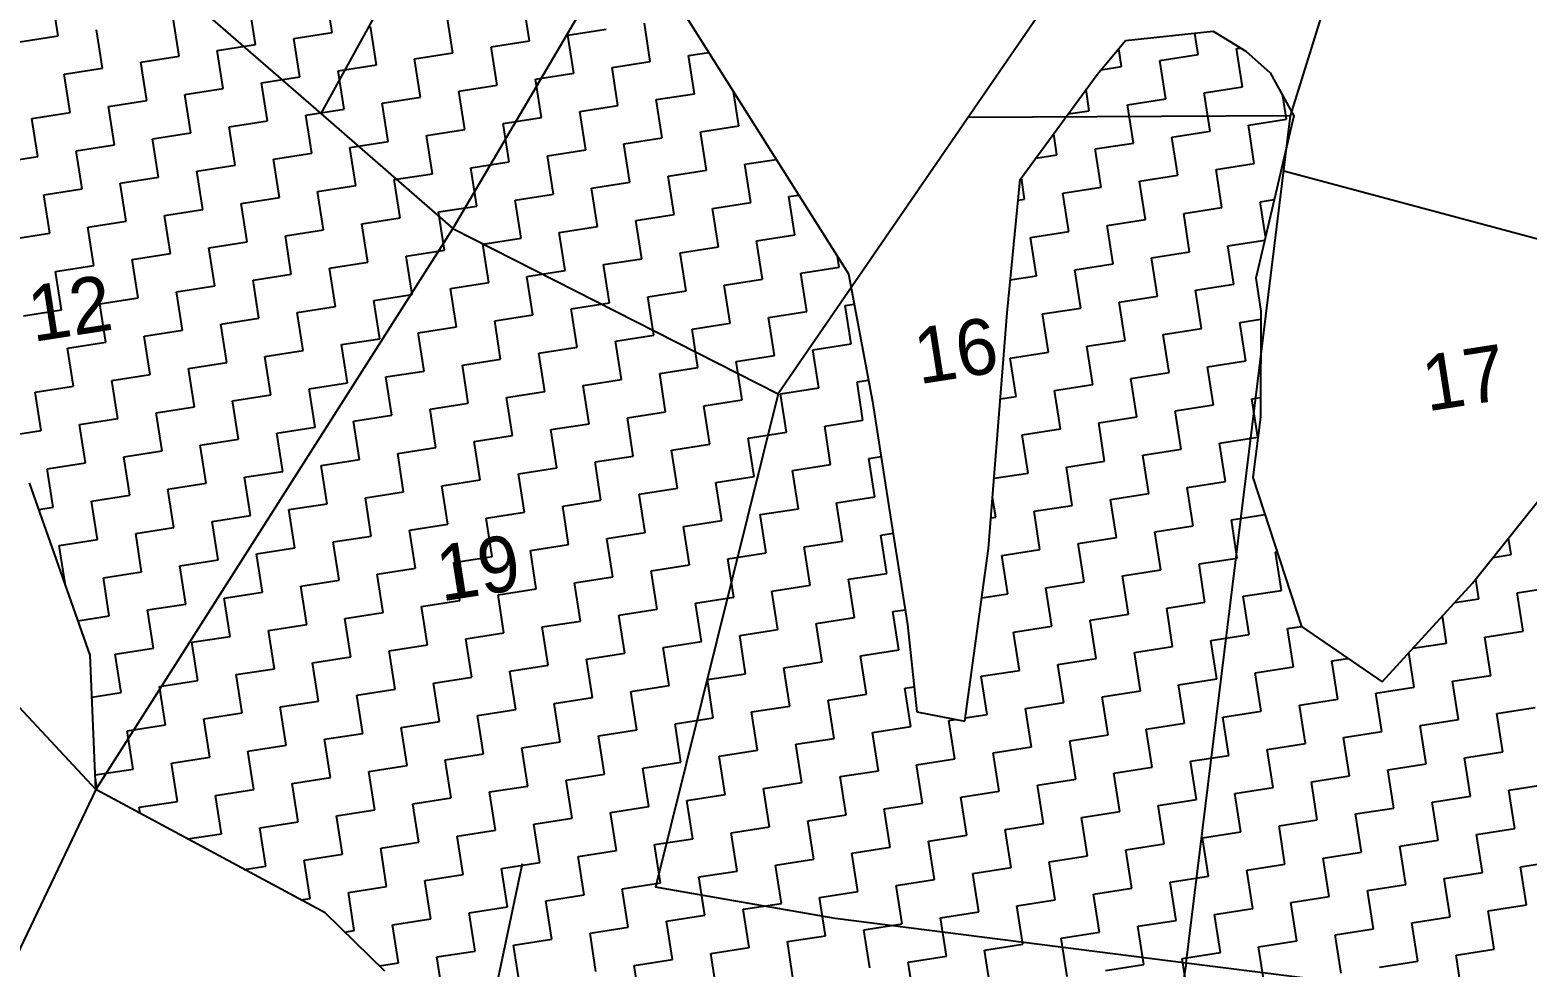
# Model space of a CAD drawing. Header units: metres. Extents: x 288492 to 290465, y 1999120 to 2001541.
# Drawn here: x 289050.3 to 289241.9, y 1999908.3 to 2000028.3 of the extents above; entities that cross this region are included whole.
import ezdxf
from ezdxf.enums import TextEntityAlignment as Align

# ---------------------------------------------------------------- set-up
doc = ezdxf.new("R2010")
doc.units = ezdxf.units.M
doc.header["$MEASUREMENT"] = 0
for name, color, linetype in [('POLY_HATCH', 12, 'Continuous'), ('POLY_PARCEL', 6, 'Continuous'), ('TEXT_PARCEL', 7, 'Continuous'), ('V_BOUND_LINE', 7, 'Continuous')]:
    doc.layers.add(name, color=color, linetype=linetype)
doc.styles.add('TEXT_MAP', font='KRDEV050.TTF')

# ---------------------------------------------------------------- blocks, each defined once
blk = doc.blocks.new('25')
at = {"layer": 'POLY_HATCH', "linetype": 'Continuous'}
for p, q in [((289046.34, 2000000.56), (289045.57, 2000005.62)), ((289082.5, 2000000.87), (289081.73, 2000005.93)), ((289072.39, 1999999.34), (289071.62, 2000004.4)), ((289108.55, 1999999.65), (289107.78, 2000004.71)), ((289062.28, 1999997.81), (289061.51, 2000002.86)), ((289088.33, 1999996.58), (289087.56, 2000001.64)), ((289098.44, 1999998.12), (289097.67, 2000003.17)), ((289124.49, 1999996.9), (289123.72, 2000001.95)), ((289041.28, 1999999.79), (289046.34, 2000000.56)), ((289052.16, 1999996.27), (289051.4, 2000001.33)), ((289077.45, 2000000.11), (289082.5, 2000000.87)), ((289078.21, 1999995.05), (289077.45, 2000000.11)), ((289103.49, 1999998.88), (289108.55, 1999999.65)), ((289113.61, 2000000.42), (289118.66, 2000001.19)), ((289114.37, 1999995.36), (289113.61, 2000000.42)), ((289196.81, 1999997.52), (289196.38, 2000000.36)), ((289057.22, 1999997.04), (289062.28, 1999997.81)), ((289067.33, 1999998.57), (289072.39, 1999999.34)), ((289068.1, 1999993.52), (289067.33, 1999998.57)), ((289093.38, 1999997.35), (289098.44, 1999998.12)), ((289104.26, 1999993.83), (289103.49, 1999998.88)), ((289129.54, 1999997.66), (289132.2, 1999998.06)), ((289130.31, 1999992.61), (289129.54, 1999997.66)), ((289186.7, 1999995.99), (289186.34, 1999998.36)), ((289201.87, 1999998.29), (289202.39, 1999998.36)), ((289202.63, 1999993.23), (289201.87, 1999998.29)), ((289047.11, 1999995.51), (289052.16, 1999996.27)), ((289057.99, 1999991.98), (289057.22, 1999997.04)), ((289083.27, 1999995.82), (289088.33, 1999996.58)), ((289084.04, 1999990.76), (289083.27, 1999995.82)), ((289094.15, 1999992.29), (289093.38, 1999997.35)), ((289119.43, 1999996.13), (289124.49, 1999996.9)), ((289120.2, 1999991.07), (289119.43, 1999996.13)), ((289183.99, 1999995.57), (289186.7, 1999995.99)), ((289191.75, 1999996.75), (289196.81, 1999997.52)), ((289192.52, 1999991.7), (289191.75, 1999996.75)), ((289047.87, 1999990.45), (289047.11, 1999995.51)), ((289073.16, 1999994.28), (289078.21, 1999995.05)), ((289073.92, 1999989.23), (289073.16, 1999994.28)), ((289099.2, 1999993.06), (289104.26, 1999993.83)), ((289109.32, 1999994.59), (289114.37, 1999995.36)), ((289110.08, 1999989.54), (289109.32, 1999994.59)), ((289052.93, 1999991.22), (289057.99, 1999991.98)), ((289063.04, 1999992.75), (289068.1, 1999993.52)), ((289063.81, 1999987.69), (289063.04, 1999992.75)), ((289089.09, 1999991.53), (289094.15, 1999992.29)), ((289099.97, 1999988), (289099.2, 1999993.06)), ((289125.25, 1999991.84), (289130.31, 1999992.61)), ((289126.02, 1999986.78), (289125.25, 1999991.84)), ((289136.13, 1999988.32), (289135.44, 1999992.88)), ((289182.41, 1999990.16), (289181.99, 1999992.95)), ((289187.46, 1999990.93), (289192.52, 1999991.7)), ((289197.58, 1999992.46), (289202.63, 1999993.23)), ((289198.34, 1999987.41), (289197.58, 1999992.46)), ((289208.46, 1999988.94), (289207.99, 1999992.02)), ((289042.82, 1999989.68), (289047.87, 1999990.45)), ((289043.58, 1999984.63), (289042.82, 1999989.68)), ((289053.7, 1999986.16), (289052.93, 1999991.22)), ((289078.98, 1999989.99), (289084.04, 1999990.76)), ((289079.75, 1999984.94), (289078.98, 1999989.99)), ((289089.86, 1999986.47), (289089.09, 1999991.53)), ((289115.14, 1999990.31), (289120.2, 1999991.07)), ((289115.91, 1999985.25), (289115.14, 1999990.31)), ((289179.62, 1999989.74), (289182.41, 1999990.16)), ((289188.23, 1999985.87), (289187.46, 1999990.93)), ((289068.87, 1999988.46), (289073.92, 1999989.23)), ((289069.63, 1999983.4), (289068.87, 1999988.46)), ((289094.92, 1999987.24), (289099.97, 1999988)), ((289105.03, 1999988.77), (289110.08, 1999989.54)), ((289105.8, 1999983.72), (289105.03, 1999988.77)), ((289131.08, 1999987.55), (289136.13, 1999988.32)), ((289203.4, 1999988.17), (289208.46, 1999988.94)), ((289204.17, 1999983.12), (289203.4, 1999988.17)), ((289048.64, 1999985.39), (289053.7, 1999986.16)), ((289058.75, 1999986.93), (289063.81, 1999987.69)), ((289059.52, 1999981.87), (289058.75, 1999986.93)), ((289084.8, 1999985.7), (289089.86, 1999986.47)), ((289095.68, 1999982.18), (289094.92, 1999987.24)), ((289120.96, 1999986.02), (289126.02, 1999986.78)), ((289121.73, 1999980.96), (289120.96, 1999986.02)), ((289131.84, 1999982.49), (289131.08, 1999987.55)), ((289178.12, 1999984.34), (289177.7, 1999987.13)), ((289183.18, 1999985.11), (289188.23, 1999985.87)), ((289193.29, 1999986.64), (289198.34, 1999987.41)), ((289194.05, 1999981.58), (289193.29, 1999986.64)), ((289038.53, 1999983.86), (289043.58, 1999984.63)), ((289049.41, 1999980.34), (289048.64, 1999985.39)), ((289074.69, 1999984.17), (289079.75, 1999984.94)), ((289075.46, 1999979.11), (289074.69, 1999984.17)), ((289085.57, 1999980.65), (289084.8, 1999985.7)), ((289110.85, 1999984.48), (289115.91, 1999985.25)), ((289111.62, 1999979.43), (289110.85, 1999984.48)), ((289136.9, 1999983.26), (289141.06, 1999983.89)), ((289175.32, 1999983.92), (289178.12, 1999984.34)), ((289183.94, 1999980.05), (289183.18, 1999985.11)), ((289054.46, 1999981.1), (289059.52, 1999981.87)), ((289064.58, 1999982.64), (289069.63, 1999983.4)), ((289065.34, 1999977.58), (289064.58, 1999982.64)), ((289090.63, 1999981.41), (289095.68, 1999982.18)), ((289100.74, 1999982.95), (289105.8, 1999983.72)), ((289101.51, 1999977.89), (289100.74, 1999982.95)), ((289126.79, 1999981.73), (289131.84, 1999982.49)), ((289137.67, 1999978.2), (289136.9, 1999983.26)), ((289199.11, 1999982.35), (289204.17, 1999983.12)), ((289199.88, 1999977.29), (289199.11, 1999982.35)), ((289044.35, 1999979.57), (289049.41, 1999980.34)), ((289055.23, 1999976.05), (289054.46, 1999981.1)), ((289080.51, 1999979.88), (289085.57, 1999980.65)), ((289081.28, 1999974.82), (289080.51, 1999979.88)), ((289091.39, 1999976.36), (289090.63, 1999981.41)), ((289116.67, 1999980.19), (289121.73, 1999980.96)), ((289117.44, 1999975.14), (289116.67, 1999980.19)), ((289127.55, 1999976.67), (289126.79, 1999981.73)), ((289173.83, 1999978.52), (289173.41, 1999981.31)), ((289178.89, 1999979.28), (289183.94, 1999980.05)), ((289189, 1999980.82), (289194.05, 1999981.58)), ((289189.77, 1999975.76), (289189, 1999980.82)), ((289045.12, 1999974.51), (289044.35, 1999979.57)), ((289070.4, 1999978.35), (289075.46, 1999979.11)), ((289071.17, 1999973.29), (289070.4, 1999978.35)), ((289096.45, 1999977.12), (289101.51, 1999977.89)), ((289106.56, 1999978.66), (289111.62, 1999979.43)), ((289107.33, 1999973.6), (289106.56, 1999978.66)), ((289132.61, 1999977.44), (289137.67, 1999978.2)), ((289142.72, 1999978.97), (289144.02, 1999979.17)), ((289143.49, 1999973.91), (289142.72, 1999978.97)), ((289172.97, 1999978.39), (289173.83, 1999978.52)), ((289179.65, 1999974.23), (289178.89, 1999979.28)), ((289204.93, 1999978.06), (289206.79, 1999978.34)), ((289205.63, 1999973.49), (289204.93, 1999978.06)), ((289050.17, 1999975.28), (289055.23, 1999976.05)), ((289060.29, 1999976.81), (289065.34, 1999977.58)), ((289061.05, 1999971.76), (289060.29, 1999976.81)), ((289086.34, 1999975.59), (289091.39, 1999976.36)), ((289097.22, 1999972.07), (289096.45, 1999977.12)), ((289122.5, 1999975.9), (289127.55, 1999976.67)), ((289123.26, 1999970.85), (289122.5, 1999975.9)), ((289133.38, 1999972.38), (289132.61, 1999977.44)), ((289194.82, 1999976.53), (289199.88, 1999977.29)), ((289195.59, 1999971.47), (289194.82, 1999976.53)), ((289040.06, 1999973.75), (289045.12, 1999974.51)), ((289050.94, 1999970.22), (289050.17, 1999975.28)), ((289076.22, 1999974.06), (289081.28, 1999974.82)), ((289076.99, 1999969), (289076.22, 1999974.06)), ((289087.1, 1999970.53), (289086.34, 1999975.59)), ((289112.39, 1999974.37), (289117.44, 1999975.14)), ((289113.15, 1999969.31), (289112.39, 1999974.37)), ((289138.43, 1999973.15), (289143.49, 1999973.91)), ((289174.6, 1999973.46), (289179.65, 1999974.23)), ((289184.71, 1999974.99), (289189.77, 1999975.76)), ((289185.48, 1999969.94), (289184.71, 1999974.99)), ((289066.11, 1999972.52), (289071.17, 1999973.29)), ((289066.88, 1999967.47), (289066.11, 1999972.52)), ((289092.16, 1999971.3), (289097.22, 1999972.07)), ((289102.27, 1999972.84), (289107.33, 1999973.6)), ((289103.04, 1999967.78), (289102.27, 1999972.84)), ((289128.32, 1999971.61), (289133.38, 1999972.38)), ((289139.2, 1999968.09), (289138.43, 1999973.15)), ((289175.36, 1999968.4), (289174.6, 1999973.46)), ((289200.64, 1999972.24), (289205.5, 1999972.97)), ((289201.41, 1999967.18), (289200.64, 1999972.24)), ((289045.88, 1999969.46), (289050.94, 1999970.22)), ((289056, 1999970.99), (289061.05, 1999971.76)), ((289056.76, 1999965.93), (289056, 1999970.99)), ((289082.05, 1999969.77), (289087.1, 1999970.53)), ((289092.93, 1999966.25), (289092.16, 1999971.3)), ((289118.21, 1999970.08), (289123.26, 1999970.85)), ((289118.98, 1999965.02), (289118.21, 1999970.08)), ((289129.09, 1999966.56), (289128.32, 1999971.61)), ((289149.31, 1999969.62), (289149.1, 1999971.04)), ((289180.42, 1999969.17), (289185.48, 1999969.94)), ((289190.53, 1999970.7), (289195.59, 1999971.47)), ((289191.3, 1999965.65), (289190.53, 1999970.7)), ((289046.65, 1999964.4), (289045.88, 1999969.46)), ((289071.93, 1999968.23), (289076.99, 1999969)), ((289072.7, 1999963.18), (289071.93, 1999968.23)), ((289082.81, 1999964.71), (289082.05, 1999969.77)), ((289108.1, 1999968.55), (289113.15, 1999969.31)), ((289108.86, 1999963.49), (289108.1, 1999968.55)), ((289134.14, 1999967.32), (289139.2, 1999968.09)), ((289144.26, 1999968.86), (289149.31, 1999969.62)), ((289145.02, 1999963.8), (289144.26, 1999968.86)), ((289171.9, 1999967.88), (289175.36, 1999968.4)), ((289181.19, 1999964.11), (289180.42, 1999969.17)), ((289061.82, 1999966.7), (289066.88, 1999967.47)), ((289062.59, 1999961.64), (289061.82, 1999966.7)), ((289087.87, 1999965.48), (289092.93, 1999966.25)), ((289097.98, 1999967.01), (289103.04, 1999967.78)), ((289098.75, 1999961.96), (289097.98, 1999967.01)), ((289124.03, 1999965.79), (289129.09, 1999966.56)), ((289134.91, 1999962.27), (289134.14, 1999967.32)), ((289196.36, 1999966.41), (289201.41, 1999967.18)), ((289197.12, 1999961.36), (289196.36, 1999966.41)), ((289041.6, 1999963.63), (289046.65, 1999964.4)), ((289051.71, 1999965.17), (289056.76, 1999965.93)), ((289052.48, 1999960.11), (289051.71, 1999965.17)), ((289077.76, 1999963.94), (289082.81, 1999964.71)), ((289088.64, 1999960.42), (289087.87, 1999965.48)), ((289113.92, 1999964.26), (289118.98, 1999965.02)), ((289114.69, 1999959.2), (289113.92, 1999964.26)), ((289124.8, 1999960.73), (289124.03, 1999965.79)), ((289150.08, 1999964.57), (289151.28, 1999964.75)), ((289150.85, 1999959.51), (289150.08, 1999964.57)), ((289176.13, 1999963.35), (289181.19, 1999964.11)), ((289186.24, 1999964.88), (289191.3, 1999965.65)), ((289187.01, 1999959.82), (289186.24, 1999964.88)), ((289067.64, 1999962.41), (289072.7, 1999963.18)), ((289068.41, 1999957.35), (289067.64, 1999962.41)), ((289078.52, 1999958.89), (289077.76, 1999963.94)), ((289103.81, 1999962.72), (289108.86, 1999963.49)), ((289104.57, 1999957.67), (289103.81, 1999962.72)), ((289129.86, 1999961.5), (289134.91, 1999962.27)), ((289139.97, 1999963.03), (289145.02, 1999963.8)), ((289140.73, 1999957.98), (289139.97, 1999963.03)), ((289176.9, 1999958.29), (289176.13, 1999963.35)), ((289202.18, 1999962.12), (289204.95, 1999962.55)), ((289202.95, 1999957.07), (289202.18, 1999962.12)), ((289047.42, 1999959.34), (289052.48, 1999960.11)), ((289057.53, 1999960.88), (289062.59, 1999961.64)), ((289058.3, 1999955.82), (289057.53, 1999960.88)), ((289083.58, 1999959.66), (289088.64, 1999960.42)), ((289093.69, 1999961.19), (289098.75, 1999961.96)), ((289094.46, 1999956.13), (289093.69, 1999961.19)), ((289119.74, 1999959.97), (289124.8, 1999960.73)), ((289130.62, 1999956.44), (289129.86, 1999961.5)), ((289192.07, 1999960.59), (289197.12, 1999961.36)), ((289192.83, 1999955.53), (289192.07, 1999960.59)), ((289048.19, 1999954.29), (289047.42, 1999959.34)), ((289073.47, 1999958.12), (289078.52, 1999958.89)), ((289074.23, 1999953.06), (289073.47, 1999958.12)), ((289084.35, 1999954.6), (289083.58, 1999959.66)), ((289109.63, 1999958.43), (289114.69, 1999959.2)), ((289110.4, 1999953.38), (289109.63, 1999958.43)), ((289120.51, 1999954.91), (289119.74, 1999959.97)), ((289145.79, 1999958.74), (289150.85, 1999959.51)), ((289146.56, 1999953.69), (289145.79, 1999958.74)), ((289171.84, 1999957.52), (289176.9, 1999958.29)), ((289181.95, 1999959.06), (289187.01, 1999959.82)), ((289182.72, 1999954), (289181.95, 1999959.06)), ((289063.35, 1999956.59), (289068.41, 1999957.35)), ((289064.12, 1999951.53), (289063.35, 1999956.59)), ((289089.4, 1999955.37), (289094.46, 1999956.13)), ((289099.52, 1999956.9), (289104.57, 1999957.67)), ((289100.28, 1999951.84), (289099.52, 1999956.9)), ((289125.57, 1999955.68), (289130.62, 1999956.44)), ((289135.68, 1999957.21), (289140.73, 1999957.98)), ((289136.45, 1999952.15), (289135.68, 1999957.21)), ((289172.61, 1999952.47), (289171.84, 1999957.52)), ((289197.89, 1999956.3), (289202.95, 1999957.07)), ((289198.66, 1999951.24), (289197.89, 1999956.3)), ((289043.13, 1999953.52), (289048.19, 1999954.29)), ((289053.24, 1999955.05), (289058.3, 1999955.82)), ((289054.01, 1999950), (289053.24, 1999955.05)), ((289079.29, 1999953.83), (289084.35, 1999954.6)), ((289090.17, 1999950.31), (289089.4, 1999955.37)), ((289115.45, 1999954.14), (289120.51, 1999954.91)), ((289116.22, 1999949.09), (289115.45, 1999954.14)), ((289126.33, 1999950.62), (289125.57, 1999955.68)), ((289151.61, 1999954.46), (289153.14, 1999954.69)), ((289152.38, 1999949.4), (289151.61, 1999954.46)), ((289187.78, 1999954.77), (289192.83, 1999955.53)), ((289188.54, 1999949.71), (289187.78, 1999954.77)), ((289043.9, 1999948.46), (289043.13, 1999953.52)), ((289069.18, 1999952.3), (289074.23, 1999953.06)), ((289069.95, 1999947.24), (289069.18, 1999952.3)), ((289080.06, 1999948.78), (289079.29, 1999953.83)), ((289105.34, 1999952.61), (289110.4, 1999953.38)), ((289106.11, 1999947.55), (289105.34, 1999952.61)), ((289131.39, 1999951.39), (289136.45, 1999952.15)), ((289141.5, 1999952.92), (289146.56, 1999953.69)), ((289142.27, 1999947.87), (289141.5, 1999952.92)), ((289170.52, 1999952.15), (289172.61, 1999952.47)), ((289177.66, 1999953.23), (289182.72, 1999954)), ((289178.43, 1999948.18), (289177.66, 1999953.23)), ((289203.71, 1999952.01), (289204.87, 1999952.19)), ((289059.07, 1999950.76), (289064.12, 1999951.53)), ((289059.83, 1999945.71), (289059.07, 1999950.76)), ((289085.11, 1999949.54), (289090.17, 1999950.31)), ((289095.23, 1999951.08), (289100.28, 1999951.84)), ((289095.99, 1999946.02), (289095.23, 1999951.08)), ((289121.28, 1999949.85), (289126.33, 1999950.62)), ((289132.16, 1999946.33), (289131.39, 1999951.39)), ((289193.6, 1999950.48), (289198.66, 1999951.24)), ((289194.37, 1999945.42), (289193.6, 1999950.48)), ((289204.48, 1999946.96), (289203.71, 1999952.01)), ((289038.84, 1999947.7), (289043.9, 1999948.46)), ((289048.95, 1999949.23), (289054.01, 1999950)), ((289049.72, 1999944.17), (289048.95, 1999949.23)), ((289075, 1999948.01), (289080.06, 1999948.78)), ((289085.88, 1999944.49), (289085.11, 1999949.54)), ((289111.16, 1999948.32), (289116.22, 1999949.09)), ((289111.93, 1999943.26), (289111.16, 1999948.32)), ((289122.04, 1999944.8), (289121.28, 1999949.85)), ((289147.33, 1999948.63), (289152.38, 1999949.4)), ((289148.09, 1999943.58), (289147.33, 1999948.63)), ((289173.37, 1999947.41), (289178.43, 1999948.18)), ((289183.49, 1999948.94), (289188.54, 1999949.71)), ((289184.25, 1999943.89), (289183.49, 1999948.94)), ((289064.89, 1999946.47), (289069.95, 1999947.24)), ((289065.66, 1999941.42), (289064.89, 1999946.47)), ((289075.77, 1999942.95), (289075, 1999948.01)), ((289101.05, 1999946.79), (289106.11, 1999947.55)), ((289101.82, 1999941.73), (289101.05, 1999946.79)), ((289127.1, 1999945.56), (289132.16, 1999946.33)), ((289137.21, 1999947.1), (289142.27, 1999947.87)), ((289137.98, 1999942.04), (289137.21, 1999947.1)), ((289174.14, 1999942.35), (289173.37, 1999947.41)), ((289199.42, 1999946.19), (289204.48, 1999946.96)), ((289054.78, 1999944.94), (289059.83, 1999945.71)), ((289055.54, 1999939.88), (289054.78, 1999944.94)), ((289080.82, 1999943.72), (289085.88, 1999944.49)), ((289090.94, 1999945.25), (289095.99, 1999946.02)), ((289091.7, 1999940.2), (289090.94, 1999945.25)), ((289116.99, 1999944.03), (289122.04, 1999944.8)), ((289127.87, 1999940.51), (289127.1, 1999945.56)), ((289153.15, 1999944.34), (289154.77, 1999944.59)), ((289153.92, 1999939.29), (289153.15, 1999944.34)), ((289189.31, 1999944.65), (289194.37, 1999945.42)), ((289190.08, 1999939.6), (289189.31, 1999944.65)), ((289200.19, 1999941.13), (289199.42, 1999946.19)), ((289044.66, 1999943.41), (289049.72, 1999944.17)), ((289045.43, 1999938.35), (289044.66, 1999943.41)), ((289070.71, 1999942.19), (289075.77, 1999942.95)), ((289081.59, 1999938.66), (289080.82, 1999943.72)), ((289106.87, 1999942.5), (289111.93, 1999943.26)), ((289107.64, 1999937.44), (289106.87, 1999942.5)), ((289117.75, 1999938.97), (289116.99, 1999944.03)), ((289143.04, 1999942.81), (289148.09, 1999943.58)), ((289143.8, 1999937.75), (289143.04, 1999942.81)), ((289169.66, 1999941.67), (289174.14, 1999942.35)), ((289179.2, 1999943.12), (289184.25, 1999943.89)), ((289179.96, 1999938.06), (289179.2, 1999943.12)), ((289060.6, 1999940.65), (289065.66, 1999941.42)), ((289061.37, 1999935.59), (289060.6, 1999940.65)), ((289071.48, 1999937.13), (289070.71, 1999942.19)), ((289096.76, 1999940.96), (289101.82, 1999941.73)), ((289097.53, 1999935.91), (289096.76, 1999940.96)), ((289122.81, 1999939.74), (289127.87, 1999940.51)), ((289132.92, 1999941.28), (289137.98, 1999942.04)), ((289133.69, 1999936.22), (289132.92, 1999941.28)), ((289195.13, 1999940.36), (289200.19, 1999941.13)), ((289195.9, 1999935.31), (289195.13, 1999940.36)), ((289043.52, 1999938.06), (289045.43, 1999938.35)), ((289050.49, 1999939.12), (289055.54, 1999939.88)), ((289051.25, 1999934.06), (289050.49, 1999939.12)), ((289076.54, 1999937.9), (289081.59, 1999938.66)), ((289086.65, 1999939.43), (289091.7, 1999940.2)), ((289087.41, 1999934.37), (289086.65, 1999939.43)), ((289112.7, 1999938.21), (289117.75, 1999938.97)), ((289123.58, 1999934.68), (289122.81, 1999939.74)), ((289148.86, 1999938.52), (289153.92, 1999939.29)), ((289149.63, 1999933.46), (289148.86, 1999938.52)), ((289169.85, 1999936.53), (289169.45, 1999939.15)), ((289185.02, 1999938.83), (289190.08, 1999939.6)), ((289185.79, 1999933.77), (289185.02, 1999938.83)), ((289066.42, 1999936.36), (289071.48, 1999937.13)), ((289067.19, 1999931.31), (289066.42, 1999936.36)), ((289077.3, 1999932.84), (289076.54, 1999937.9)), ((289102.58, 1999936.67), (289107.64, 1999937.44)), ((289103.35, 1999931.62), (289102.58, 1999936.67)), ((289113.46, 1999933.15), (289112.7, 1999938.21)), ((289138.75, 1999936.99), (289143.8, 1999937.75)), ((289139.51, 1999931.93), (289138.75, 1999936.99)), ((289169.23, 1999936.44), (289169.85, 1999936.53)), ((289174.91, 1999937.3), (289179.96, 1999938.06)), ((289175.67, 1999932.24), (289174.91, 1999937.3)), ((289200.96, 1999936.08), (289205.39, 1999936.75)), ((289056.31, 1999934.83), (289061.37, 1999935.59)), ((289057.08, 1999929.77), (289056.31, 1999934.83)), ((289082.36, 1999933.61), (289087.41, 1999934.37)), ((289092.47, 1999935.14), (289097.53, 1999935.91)), ((289093.24, 1999930.08), (289092.47, 1999935.14)), ((289118.52, 1999933.92), (289123.58, 1999934.68)), ((289128.63, 1999935.45), (289133.69, 1999936.22)), ((289129.4, 1999930.4), (289128.63, 1999935.45)), ((289154.68, 1999934.23), (289156.3, 1999934.48)), ((289190.84, 1999934.54), (289195.9, 1999935.31)), ((289191.61, 1999929.49), (289190.84, 1999934.54)), ((289201.72, 1999931.02), (289200.96, 1999936.08)), ((289046.2, 1999933.29), (289051.25, 1999934.06)), ((289046.96, 1999928.24), (289046.2, 1999933.29)), ((289072.25, 1999932.07), (289077.3, 1999932.84)), ((289083.13, 1999928.55), (289082.36, 1999933.61)), ((289108.41, 1999932.38), (289113.46, 1999933.15)), ((289109.17, 1999927.33), (289108.41, 1999932.38)), ((289119.29, 1999928.86), (289118.52, 1999933.92)), ((289144.57, 1999932.7), (289149.63, 1999933.46)), ((289145.34, 1999927.64), (289144.57, 1999932.7)), ((289155.45, 1999929.17), (289154.68, 1999934.23)), ((289180.73, 1999933.01), (289185.79, 1999933.77)), ((289181.5, 1999927.95), (289180.73, 1999933.01)), ((289237.89, 1999931.33), (289237.55, 1999933.52)), ((289062.13, 1999930.54), (289067.19, 1999931.31)), ((289062.9, 1999925.48), (289062.13, 1999930.54)), ((289073.01, 1999927.02), (289072.25, 1999932.07)), ((289098.29, 1999930.85), (289103.35, 1999931.62)), ((289099.06, 1999925.79), (289098.29, 1999930.85)), ((289124.34, 1999929.63), (289129.4, 1999930.4)), ((289134.46, 1999931.16), (289139.51, 1999931.93)), ((289135.22, 1999926.11), (289134.46, 1999931.16)), ((289170.62, 1999931.47), (289175.67, 1999932.24)), ((289171.39, 1999926.42), (289170.62, 1999931.47)), ((289196.67, 1999930.25), (289201.72, 1999931.02)), ((289206.78, 1999931.79), (289206.98, 1999931.82)), ((289207.55, 1999926.73), (289206.78, 1999931.79)), ((289235.49, 1999930.97), (289237.89, 1999931.33)), ((289052.02, 1999929), (289057.08, 1999929.77)), ((289052.79, 1999923.95), (289052.02, 1999929)), ((289078.07, 1999927.78), (289083.13, 1999928.55)), ((289088.18, 1999929.32), (289093.24, 1999930.08)), ((289088.95, 1999924.26), (289088.18, 1999929.32)), ((289114.23, 1999928.09), (289119.29, 1999928.86)), ((289125.11, 1999924.57), (289124.34, 1999929.63)), ((289150.39, 1999928.41), (289155.45, 1999929.17)), ((289186.55, 1999928.72), (289191.61, 1999929.49)), ((289187.32, 1999923.66), (289186.55, 1999928.72)), ((289197.43, 1999925.2), (289196.67, 1999930.25)), ((289046.93, 1999928.23), (289046.96, 1999928.24)), ((289067.96, 1999926.25), (289073.01, 1999927.02)), ((289078.84, 1999922.73), (289078.07, 1999927.78)), ((289104.12, 1999926.56), (289109.17, 1999927.33)), ((289104.88, 1999921.5), (289104.12, 1999926.56)), ((289115, 1999923.04), (289114.23, 1999928.09)), ((289140.28, 1999926.87), (289145.34, 1999927.64)), ((289141.05, 1999921.82), (289140.28, 1999926.87)), ((289151.16, 1999923.35), (289150.39, 1999928.41)), ((289176.44, 1999927.18), (289181.5, 1999927.95)), ((289177.21, 1999922.13), (289176.44, 1999927.18)), ((289202.49, 1999925.96), (289207.55, 1999926.73)), ((289233.6, 1999925.51), (289233.2, 1999928.12)), ((289238.65, 1999926.27), (289243.71, 1999927.04)), ((289057.84, 1999924.72), (289062.9, 1999925.48)), ((289058.61, 1999919.66), (289057.84, 1999924.72)), ((289068.72, 1999921.19), (289067.96, 1999926.25)), ((289094.01, 1999925.03), (289099.06, 1999925.79)), ((289094.77, 1999919.97), (289094.01, 1999925.03)), ((289120.05, 1999923.81), (289125.11, 1999924.57)), ((289130.17, 1999925.34), (289135.22, 1999926.11)), ((289130.93, 1999920.28), (289130.17, 1999925.34)), ((289167.98, 1999925.9), (289171.39, 1999926.42)), ((289192.38, 1999924.43), (289197.43, 1999925.2)), ((289203.26, 1999920.91), (289202.49, 1999925.96)), ((289230.4, 1999925.02), (289233.6, 1999925.51)), ((289239.42, 1999921.22), (289238.65, 1999926.27)), ((289048.64, 1999923.32), (289052.79, 1999923.95)), ((289073.78, 1999921.96), (289078.84, 1999922.73)), ((289083.89, 1999923.49), (289088.95, 1999924.26)), ((289084.66, 1999918.44), (289083.89, 1999923.49)), ((289109.94, 1999922.27), (289115, 1999923.04)), ((289120.82, 1999918.75), (289120.05, 1999923.81)), ((289146.1, 1999922.58), (289151.16, 1999923.35)), ((289146.87, 1999917.53), (289146.1, 1999922.58)), ((289156.22, 1999924.12), (289157.83, 1999924.36)), ((289156.98, 1999919.06), (289156.22, 1999924.12)), ((289182.26, 1999922.89), (289187.32, 1999923.66)), ((289183.03, 1999917.84), (289182.26, 1999922.89)), ((289193.14, 1999919.37), (289192.38, 1999924.43)), ((289229.31, 1999919.68), (289228.76, 1999923.26)), ((289063.67, 1999920.43), (289068.72, 1999921.19)), ((289074.55, 1999916.9), (289073.78, 1999921.96)), ((289099.83, 1999920.74), (289104.88, 1999921.5)), ((289100.6, 1999915.68), (289099.83, 1999920.74)), ((289110.71, 1999917.21), (289109.94, 1999922.27)), ((289135.99, 1999921.05), (289141.05, 1999921.82)), ((289136.76, 1999915.99), (289135.99, 1999921.05)), ((289172.15, 1999921.36), (289177.21, 1999922.13)), ((289172.92, 1999916.3), (289172.15, 1999921.36)), ((289198.2, 1999920.14), (289203.26, 1999920.91)), ((289208.31, 1999921.67), (289210.15, 1999921.95)), ((289209.08, 1999916.62), (289208.31, 1999921.67)), ((289234.36, 1999920.45), (289239.42, 1999921.22)), ((289053.55, 1999918.89), (289058.61, 1999919.66)), ((289054.32, 1999913.84), (289053.55, 1999918.89)), ((289064.43, 1999915.37), (289063.67, 1999920.43)), ((289089.72, 1999919.2), (289094.77, 1999919.97)), ((289090.48, 1999914.15), (289089.72, 1999919.2)), ((289115.76, 1999917.98), (289120.82, 1999918.75)), ((289125.88, 1999919.52), (289130.93, 1999920.28)), ((289126.64, 1999914.46), (289125.88, 1999919.52)), ((289151.93, 1999918.29), (289156.98, 1999919.06)), ((289188.09, 1999918.61), (289193.14, 1999919.37)), ((289188.86, 1999913.55), (289188.09, 1999918.61)), ((289198.97, 1999915.08), (289198.2, 1999920.14)), ((289224.84, 1999919.01), (289229.31, 1999919.68)), ((289235.13, 1999915.39), (289234.36, 1999920.45)), ((289069.49, 1999916.14), (289074.55, 1999916.9)), ((289079.6, 1999917.67), (289084.66, 1999918.44)), ((289080.37, 1999912.61), (289079.6, 1999917.67)), ((289105.65, 1999916.45), (289110.71, 1999917.21)), ((289116.53, 1999912.93), (289115.76, 1999917.98)), ((289141.81, 1999916.76), (289146.87, 1999917.53)), ((289142.58, 1999911.7), (289141.81, 1999916.76)), ((289152.69, 1999913.24), (289151.93, 1999918.29)), ((289177.98, 1999917.07), (289183.03, 1999917.84)), ((289178.74, 1999912.02), (289177.98, 1999917.07)), ((289204.02, 1999915.85), (289209.08, 1999916.62)), ((289214.14, 1999917.38), (289216.28, 1999917.71)), ((289214.9, 1999912.33), (289214.14, 1999917.38)), ((289225.02, 1999913.86), (289224.32, 1999918.45)), ((289059.38, 1999914.6), (289064.43, 1999915.37)), ((289060.14, 1999909.55), (289059.38, 1999914.6)), ((289070.26, 1999911.08), (289069.49, 1999916.14)), ((289095.54, 1999914.91), (289100.6, 1999915.68)), ((289096.31, 1999909.86), (289095.54, 1999914.91)), ((289106.42, 1999911.39), (289105.65, 1999916.45)), ((289131.7, 1999915.23), (289136.76, 1999915.99)), ((289132.47, 1999910.17), (289131.7, 1999915.23)), ((289167.86, 1999915.54), (289172.92, 1999916.3)), ((289168.63, 1999910.48), (289167.86, 1999915.54)), ((289193.91, 1999914.32), (289198.97, 1999915.08)), ((289204.79, 1999910.79), (289204.02, 1999915.85)), ((289230.07, 1999914.63), (289235.13, 1999915.39)), ((289230.84, 1999909.57), (289230.07, 1999914.63)), ((289050.44, 1999913.25), (289054.32, 1999913.84)), ((289075.31, 1999911.85), (289080.37, 1999912.61)), ((289085.43, 1999913.38), (289090.48, 1999914.15)), ((289086.19, 1999908.32), (289085.43, 1999913.38)), ((289111.48, 1999912.16), (289116.53, 1999912.93)), ((289121.59, 1999913.69), (289126.64, 1999914.46)), ((289122.35, 1999908.64), (289121.59, 1999913.69)), ((289147.64, 1999912.47), (289152.69, 1999913.24)), ((289157.75, 1999914), (289158.98, 1999914.19)), ((289158.52, 1999908.95), (289157.75, 1999914)), ((289183.8, 1999912.78), (289188.86, 1999913.55)), ((289184.57, 1999907.73), (289183.8, 1999912.78)), ((289194.68, 1999909.26), (289193.91, 1999914.32)), ((289219.96, 1999913.09), (289225.02, 1999913.86)), ((289220.73, 1999908.04), (289219.96, 1999913.09)), ((289065.2, 1999910.31), (289070.26, 1999911.08)), ((289076.08, 1999906.79), (289075.31, 1999911.85)), ((289101.36, 1999910.62), (289106.42, 1999911.39)), ((289102.13, 1999905.57), (289101.36, 1999910.62)), ((289112.24, 1999907.1), (289111.48, 1999912.16)), ((289137.52, 1999910.94), (289142.58, 1999911.7)), ((289138.29, 1999905.88), (289137.52, 1999910.94)), ((289148.4, 1999907.41), (289147.64, 1999912.47)), ((289173.69, 1999911.25), (289178.74, 1999912.02)), ((289174.45, 1999906.19), (289173.69, 1999911.25)), ((289199.73, 1999910.03), (289204.79, 1999910.79)), ((289209.85, 1999911.56), (289214.9, 1999912.33)), ((289210.61, 1999906.5), (289209.85, 1999911.56)), ((289235.9, 1999910.34), (289240.95, 1999911.11)), ((289055.09, 1999908.78), (289060.14, 1999909.55)), ((289055.85, 1999903.72), (289055.09, 1999908.78)), ((289065.97, 1999905.26), (289065.2, 1999910.31)), ((289091.25, 1999909.09), (289096.31, 1999909.86)), ((289092.02, 1999904.03), (289091.25, 1999909.09)), ((289127.41, 1999909.4), (289132.47, 1999910.17)), ((289128.18, 1999904.35), (289127.41, 1999909.4)), ((289153.46, 1999908.18), (289158.52, 1999908.95)), ((289163.57, 1999909.71), (289164.42, 1999909.84)), ((289164.34, 1999904.66), (289163.57, 1999909.71)), ((289165.72, 1999910.04), (289168.63, 1999910.48)), ((289189.62, 1999908.49), (289194.68, 1999909.26)), ((289200.5, 1999904.97), (289199.73, 1999910.03)), ((289225.78, 1999908.8), (289230.84, 1999909.57)), ((289226.55, 1999903.75), (289225.78, 1999908.8)), ((289236.66, 1999905.28), (289235.9, 1999910.34)), ((289071.02, 1999906.02), (289076.08, 1999906.79)), ((289081.14, 1999907.56), (289086.19, 1999908.32)), ((289081.9, 1999902.5), (289081.14, 1999907.56)), ((289107.19, 1999906.34), (289112.24, 1999907.1)), ((289117.3, 1999907.87), (289122.35, 1999908.64)), ((289118.07, 1999902.81), (289117.3, 1999907.87)), ((289143.35, 1999906.65), (289148.4, 1999907.41)), ((289154.23, 1999903.12), (289153.46, 1999908.18)), ((289179.51, 1999906.96), (289184.57, 1999907.73)), ((289180.28, 1999901.9), (289179.51, 1999906.96)), ((289190.39, 1999903.44), (289189.62, 1999908.49)), ((289215.67, 1999907.27), (289220.73, 1999908.04)), ((289216.44, 1999902.21), (289215.67, 1999907.27)), ((289060.91, 1999904.49), (289065.97, 1999905.26)), ((289071.79, 1999900.97), (289071.02, 1999906.02)), ((289097.07, 1999904.8), (289102.13, 1999905.57)), ((289097.84, 1999899.74), (289097.07, 1999904.8)), ((289107.95, 1999901.28), (289107.19, 1999906.34)), ((289133.23, 1999905.11), (289138.29, 1999905.88)), ((289134, 1999900.06), (289133.23, 1999905.11)), ((289144.11, 1999901.59), (289143.35, 1999906.65)), ((289169.4, 1999905.43), (289174.45, 1999906.19)), ((289170.16, 1999900.37), (289169.4, 1999905.43)), ((289195.45, 1999904.2), (289200.5, 1999904.97)), ((289205.56, 1999905.74), (289210.61, 1999906.5)), ((289206.32, 1999900.68), (289205.56, 1999905.74)), ((289231.61, 1999904.51), (289236.66, 1999905.28)), ((289050.85, 1999902.96), (289055.85, 1999903.72)), ((289061.68, 1999899.43), (289060.91, 1999904.49)), ((289086.96, 1999903.27), (289092.02, 1999904.03)), ((289087.73, 1999898.21), (289086.96, 1999903.27)), ((289113.01, 1999902.05), (289118.07, 1999902.81)), ((289123.12, 1999903.58), (289128.18, 1999904.35)), ((289123.89, 1999898.52), (289123.12, 1999903.58)), ((289149.17, 1999902.36), (289154.23, 1999903.12)), ((289159.28, 1999903.89), (289164.34, 1999904.66)), ((289160.05, 1999898.83), (289159.28, 1999903.89)), ((289185.33, 1999902.67), (289190.39, 1999903.44)), ((289196.21, 1999899.15), (289195.45, 1999904.2)), ((289221.49, 1999902.98), (289226.55, 1999903.75)), ((289222.26, 1999897.92), (289221.49, 1999902.98)), ((289232.37, 1999899.46), (289231.61, 1999904.51)), ((289051.11, 1999900.92), (289050.86, 1999902.53)), ((289066.73, 1999900.2), (289071.79, 1999900.97)), ((289076.85, 1999901.73), (289081.9, 1999902.5)), ((289077.61, 1999896.68), (289076.85, 1999901.73)), ((289102.9, 1999900.51), (289107.95, 1999901.28)), ((289113.78, 1999896.99), (289113.01, 1999902.05)), ((289139.06, 1999900.82), (289144.11, 1999901.59)), ((289139.82, 1999895.77), (289139.06, 1999900.82)), ((289149.94, 1999897.3), (289149.17, 1999902.36)), ((289175.22, 1999901.14), (289180.28, 1999901.9)), ((289175.99, 1999896.08), (289175.22, 1999901.14)), ((289186.1, 1999897.61), (289185.33, 1999902.67)), ((289211.38, 1999901.45), (289216.44, 1999902.21)), ((289212.15, 1999896.39), (289211.38, 1999901.45)), ((289237.43, 1999900.23), (289242.49, 1999900.99)), ((289056.62, 1999898.67), (289061.68, 1999899.43)), ((289067.5, 1999895.14), (289066.73, 1999900.2)), ((289092.78, 1999898.98), (289097.84, 1999899.74)), ((289093.55, 1999893.92), (289092.78, 1999898.98)), ((289103.66, 1999895.46), (289102.9, 1999900.51)), ((289128.94, 1999899.29), (289134, 1999900.06)), ((289129.71, 1999894.23), (289128.94, 1999899.29)), ((289154.99, 1999898.07), (289160.05, 1999898.83)), ((289165.11, 1999899.6), (289170.16, 1999900.37)), ((289165.87, 1999894.55), (289165.11, 1999899.6)), ((289191.16, 1999898.38), (289196.21, 1999899.15)), ((289201.27, 1999899.91), (289206.32, 1999900.68)), ((289202.04, 1999894.86), (289201.27, 1999899.91)), ((289227.32, 1999898.69), (289232.37, 1999899.46)), ((289238.2, 1999895.17), (289237.43, 1999900.23)), ((289056.74, 1999897.86), (289056.62, 1999898.67)), ((289082.67, 1999897.44), (289087.73, 1999898.21)), ((289083.44, 1999892.39), (289082.67, 1999897.44)), ((289108.72, 1999896.22), (289113.78, 1999896.99)), ((289118.83, 1999897.76), (289123.89, 1999898.52)), ((289119.6, 1999892.7), (289118.83, 1999897.76)), ((289144.88, 1999896.53), (289149.94, 1999897.3)), ((289155.76, 1999893.01), (289154.99, 1999898.07)), ((289181.04, 1999896.85), (289186.1, 1999897.61)), ((289181.81, 1999891.79), (289181.04, 1999896.85)), ((289191.92, 1999893.32), (289191.16, 1999898.38)), ((289217.2, 1999897.16), (289222.26, 1999897.92)), ((289217.97, 1999892.1), (289217.2, 1999897.16)), ((289228.08, 1999893.64), (289227.32, 1999898.69)), ((289063.01, 1999894.46), (289067.5, 1999895.14)), ((289072.56, 1999895.91), (289077.61, 1999896.68)), ((289073.32, 1999890.85), (289072.56, 1999895.91)), ((289098.61, 1999894.69), (289103.66, 1999895.46)), ((289109.49, 1999891.17), (289108.72, 1999896.22)), ((289134.77, 1999895), (289139.82, 1999895.77)), ((289135.54, 1999889.94), (289134.77, 1999895)), ((289145.65, 1999891.48), (289144.88, 1999896.53)), ((289170.93, 1999895.31), (289175.99, 1999896.08)), ((289171.7, 1999890.26), (289170.93, 1999895.31)), ((289196.98, 1999894.09), (289202.04, 1999894.86)), ((289207.09, 1999895.62), (289212.15, 1999896.39)), ((289207.86, 1999890.57), (289207.09, 1999895.62)), ((289233.14, 1999894.4), (289238.2, 1999895.17)), ((289088.49, 1999893.15), (289093.55, 1999893.92)), ((289089.26, 1999888.1), (289088.49, 1999893.15)), ((289099.37, 1999889.63), (289098.61, 1999894.69)), ((289124.66, 1999893.47), (289129.71, 1999894.23)), ((289125.42, 1999888.41), (289124.66, 1999893.47)), ((289150.7, 1999892.24), (289155.76, 1999893.01)), ((289160.82, 1999893.78), (289165.87, 1999894.55)), ((289161.58, 1999888.72), (289160.82, 1999893.78)), ((289186.87, 1999892.56), (289191.92, 1999893.32)), ((289197.75, 1999889.03), (289196.98, 1999894.09)), ((289223.03, 1999892.87), (289228.08, 1999893.64)), ((289223.79, 1999887.81), (289223.03, 1999892.87)), ((289233.91, 1999889.35), (289233.14, 1999894.4)), ((289078.38, 1999891.62), (289083.44, 1999892.39)), ((289079.15, 1999886.56), (289078.38, 1999891.62)), ((289104.43, 1999890.4), (289109.49, 1999891.17)), ((289114.54, 1999891.93), (289119.6, 1999892.7)), ((289115.31, 1999886.88), (289114.54, 1999891.93)), ((289140.59, 1999890.71), (289145.65, 1999891.48)), ((289151.47, 1999887.19), (289150.7, 1999892.24)), ((289176.75, 1999891.02), (289181.81, 1999891.79)), ((289177.52, 1999885.97), (289176.75, 1999891.02)), ((289187.63, 1999887.5), (289186.87, 1999892.56)), ((289212.92, 1999891.33), (289217.97, 1999892.1)), ((289213.68, 1999886.28), (289212.92, 1999891.33)), ((289238.96, 1999890.11), (289244.02, 1999890.88)), ((289070.46, 1999890.42), (289073.32, 1999890.85)), ((289094.32, 1999888.87), (289099.37, 1999889.63)), ((289105.2, 1999885.34), (289104.43, 1999890.4)), ((289130.48, 1999889.18), (289135.54, 1999889.94)), ((289131.25, 1999884.12), (289130.48, 1999889.18)), ((289141.36, 1999885.65), (289140.59, 1999890.71)), ((289166.64, 1999889.49), (289171.7, 1999890.26)), ((289167.41, 1999884.43), (289166.64, 1999889.49)), ((289192.69, 1999888.27), (289197.75, 1999889.03)), ((289202.8, 1999889.8), (289207.86, 1999890.57)), ((289203.57, 1999884.74), (289202.8, 1999889.8)), ((289228.85, 1999888.58), (289233.91, 1999889.35)), ((289239.73, 1999885.06), (289238.96, 1999890.11)), ((289084.2, 1999887.33), (289089.26, 1999888.1)), ((289084.97, 1999882.28), (289084.2, 1999887.33)), ((289095.08, 1999883.81), (289094.32, 1999888.87)), ((289120.37, 1999887.64), (289125.42, 1999888.41)), ((289121.13, 1999882.59), (289120.37, 1999887.64)), ((289146.41, 1999886.42), (289151.47, 1999887.19)), ((289156.53, 1999887.96), (289161.58, 1999888.72)), ((289157.29, 1999882.9), (289156.53, 1999887.96)), ((289182.58, 1999886.73), (289187.63, 1999887.5)), ((289193.46, 1999883.21), (289192.69, 1999888.27)), ((289218.74, 1999887.04), (289223.79, 1999887.81)), ((289219.51, 1999881.99), (289218.74, 1999887.04)), ((289229.62, 1999883.52), (289228.85, 1999888.58)), ((289077.91, 1999886.38), (289079.15, 1999886.56)), ((289100.14, 1999884.58), (289105.2, 1999885.34)), ((289110.25, 1999886.11), (289115.31, 1999886.88)), ((289111.02, 1999881.05), (289110.25, 1999886.11)), ((289136.3, 1999884.89), (289141.36, 1999885.65)), ((289147.18, 1999881.36), (289146.41, 1999886.42)), ((289172.46, 1999885.2), (289177.52, 1999885.97)), ((289173.23, 1999880.14), (289172.46, 1999885.2)), ((289183.34, 1999881.68), (289182.58, 1999886.73)), ((289208.63, 1999885.51), (289213.68, 1999886.28)), ((289209.39, 1999880.45), (289208.63, 1999885.51)), ((289234.67, 1999884.29), (289239.73, 1999885.06)), ((289090.03, 1999883.04), (289095.08, 1999883.81)), ((289090.79, 1999877.99), (289090.03, 1999883.04)), ((289100.91, 1999879.52), (289100.14, 1999884.58)), ((289126.19, 1999883.35), (289131.25, 1999884.12)), ((289126.96, 1999878.3), (289126.19, 1999883.35)), ((289137.07, 1999879.83), (289136.3, 1999884.89)), ((289162.35, 1999883.67), (289167.41, 1999884.43)), ((289163.12, 1999878.61), (289162.35, 1999883.67)), ((289188.4, 1999882.44), (289193.46, 1999883.21)), ((289198.51, 1999883.98), (289203.57, 1999884.74)), ((289199.28, 1999878.92), (289198.51, 1999883.98)), ((289224.56, 1999882.76), (289229.62, 1999883.52)), ((289235.44, 1999879.23), (289234.67, 1999884.29)), ((289083.71, 1999882.08), (289084.97, 1999882.28)), ((289105.96, 1999880.29), (289111.02, 1999881.05)), ((289116.08, 1999881.82), (289121.13, 1999882.59)), ((289116.84, 1999876.76), (289116.08, 1999881.82)), ((289142.13, 1999880.6), (289147.18, 1999881.36)), ((289152.24, 1999882.13), (289157.29, 1999882.9)), ((289153.01, 1999877.08), (289152.24, 1999882.13)), ((289178.29, 1999880.91), (289183.34, 1999881.68)), ((289189.17, 1999877.39), (289188.4, 1999882.44)), ((289214.45, 1999881.22), (289219.51, 1999881.99)), ((289215.22, 1999876.17), (289214.45, 1999881.22)), ((289225.33, 1999877.7), (289224.56, 1999882.76)), ((289095.85, 1999878.75), (289100.91, 1999879.52)), ((289106.73, 1999875.23), (289105.96, 1999880.29)), ((289132.01, 1999879.06), (289137.07, 1999879.83)), ((289132.78, 1999874.01), (289132.01, 1999879.06)), ((289142.89, 1999875.54), (289142.13, 1999880.6)), ((289168.17, 1999879.38), (289173.23, 1999880.14)), ((289168.94, 1999874.32), (289168.17, 1999879.38)), ((289179.05, 1999875.85), (289178.29, 1999880.91)), ((289204.34, 1999879.69), (289209.39, 1999880.45)), ((289205.1, 1999874.63), (289204.34, 1999879.69)), ((289230.39, 1999878.47), (289235.44, 1999879.23)), ((289088.27, 1999877.6), (289090.79, 1999877.99)), ((289096.62, 1999873.7), (289095.85, 1999878.75)), ((289121.9, 1999877.53), (289126.96, 1999878.3)), ((289122.67, 1999872.47), (289121.9, 1999877.53)), ((289158.06, 1999877.84), (289163.12, 1999878.61)), ((289158.83, 1999872.79), (289158.06, 1999877.84)), ((289184.11, 1999876.62), (289189.17, 1999877.39)), ((289194.22, 1999878.15), (289199.28, 1999878.92)), ((289194.99, 1999873.1), (289194.22, 1999878.15)), ((289220.27, 1999876.93), (289225.33, 1999877.7)), ((289231.15, 1999873.41), (289230.39, 1999878.47))]:
    blk.add_line(p, q, dxfattribs=at)
at = {"layer": 'POLY_HATCH'}
for p, q in [((289126.94, 2000006.47), (289150.55, 1999968.73)), ((289187.24, 1999999.42), (289198.79, 2000000.61)), ((289198.79, 2000000.61), (289203.11, 1999997.92)), ((289183.45, 1999994.93), (289187.24, 1999999.42)), ((289203.11, 1999997.92), (289206.33, 1999995.05)), ((289173.25, 1999981.1), (289183.45, 1999994.93)), ((289206.33, 1999995.05), (289209.43, 1999989.38)), ((289209.43, 1999989.38), (289204.3, 1999967.94)), ((289171.45, 1999963.52), (289173.25, 1999981.1)), ((289150.55, 1999968.73), (289153.66, 1999951.89)), ((289204.3, 1999967.94), (289204.96, 1999963.58)), ((289168.9, 1999932.42), (289171.45, 1999963.52)), ((289204.96, 1999963.58), (289204.85, 1999949.6)), ((289153.66, 1999951.89), (289155.98, 1999936.6)), ((289204.85, 1999949.6), (289203.82, 1999941.63)), ((289050.22, 1999918.77), (289042.3, 1999941.58)), ((289203.82, 1999941.63), (289210.16, 1999921.93)), ((289232.77, 1999927.59), (289244.05, 1999941.59)), ((289155.98, 1999936.6), (289158.13, 1999922.41)), ((289165.66, 1999909.6), (289168.9, 1999932.42)), ((289220.77, 1999914.6), (289232.77, 1999927.59)), ((289158.13, 1999922.41), (289159.32, 1999910.87)), ((289210.16, 1999921.93), (289220.77, 1999914.6)), ((289050.92, 1999901.02), (289050.22, 1999918.77)), ((289159.32, 1999910.87), (289165.66, 1999909.6)), ((289081.11, 1999884.64), (289050.92, 1999901.02)), ((289088.99, 1999876.9), (289081.11, 1999884.64))]:
    blk.add_line(p, q, dxfattribs=at)
at = {"layer": 'POLY_PARCEL'}
for p, q in [((289127.55, 2000074.1), (289080.95, 1999990.17)), ((289149.31, 2000060.8), (289098.32, 1999974.93)), ((289208.98, 1999989.39), (289229.82, 2000055.35)), ((289187.98, 2000020.51), (289141.21, 1999952.95)), ((289066.11, 2000003.19), (289080.95, 1999990.17)), ((289080.95, 1999990.17), (289098.32, 1999974.93)), ((289208.98, 1999989.39), (289166.39, 1999989.33)), ((289194.77, 1999877.56), (289208.98, 1999989.39)), ((289243.2, 1999972.53), (289208.06, 1999982.08)), ((289098.32, 1999974.93), (289050.92, 1999901.02)), ((289098.32, 1999974.93), (289141.21, 1999952.95)), ((289141.21, 1999952.95), (289124.75, 1999887.85)), ((289107.17, 1999890.99), (289080.99, 1999770.35)), ((289148.47, 1999883.61), (289124.75, 1999887.85)), ((289194.77, 1999877.56), (289148.47, 1999883.61)), ((289194.77, 1999877.56), (289173.5, 1999745.08)), ((289224.06, 1999873.73), (289194.77, 1999877.56))]:
    blk.add_line(p, q, dxfattribs=at)
at = {"layer": 'V_BOUND_LINE'}
for p, q in [((288990.51, 1999966.41), (289050.92, 1999901.02)), ((289050.92, 1999901.02), (289001.7, 1999799.13))]:
    blk.add_line(p, q, dxfattribs=at)
at = {"layer": 'TEXT_PARCEL', "style": 'TEXT_MAP'}
for s, p in [('12', (289047.71, 1999964.67)), ('16', (289164.66, 1999958.58)), ('17', (289231.72, 1999954.73)), ('19', (289101.48, 1999930.15))]:
    blk.add_text(s, height=7.365, rotation=8.6241, dxfattribs=at).set_placement(p, align=Align.MIDDLE)

msp = doc.modelspace()

# ---------------------------------------------------------------- block references
at = {"xscale": 0.9698261639439751, "yscale": 0.9698261639439751, "zscale": 0.9698261639439751, "rotation": 0.222768048152709}
msp.add_blockref('25', (16272.72, 59299.43), dxfattribs=at)

doc.saveas('drawing.dxf')
